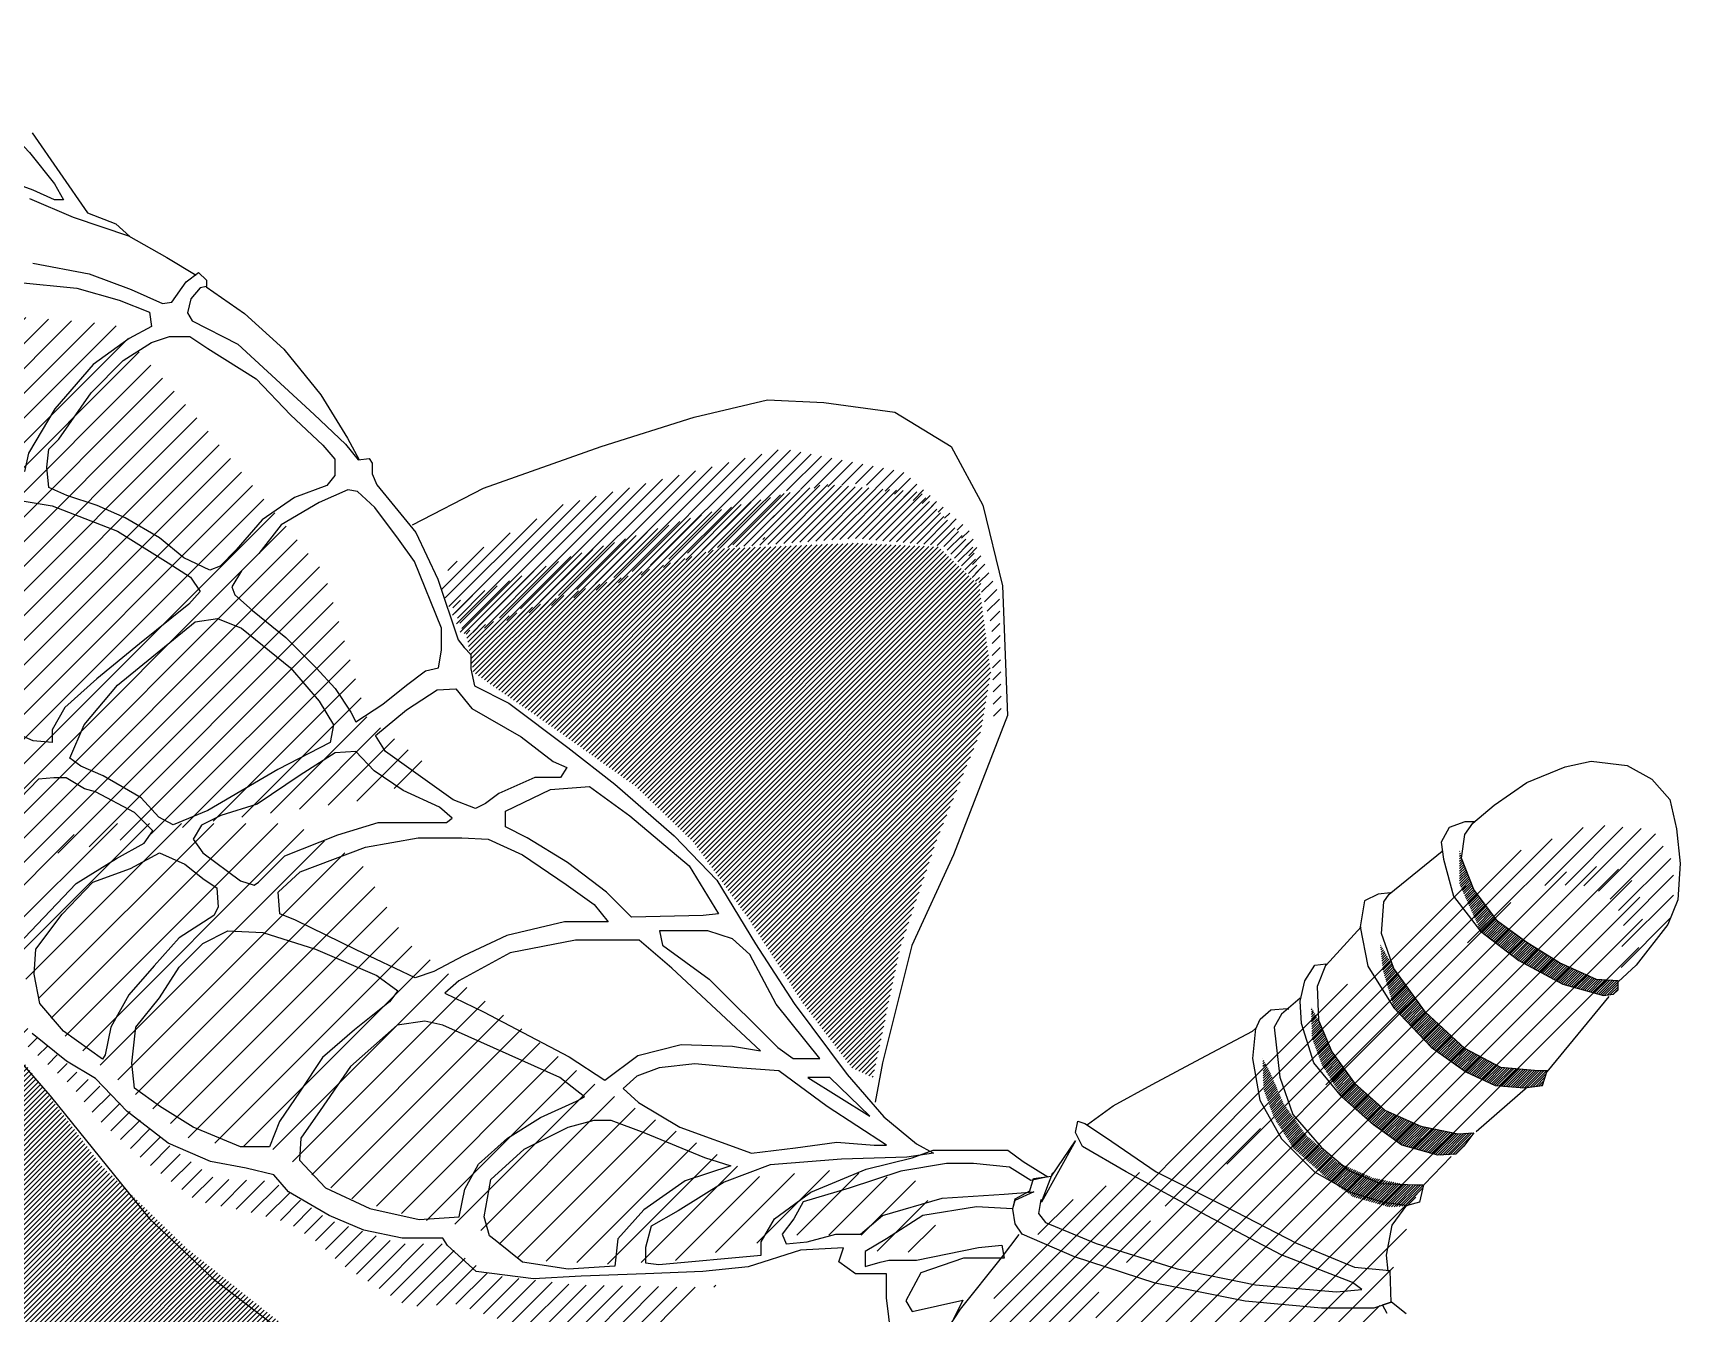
# Model space of a CAD drawing. Header units: inches. Extents: x -18 to 87, y 6 to 85.
# Drawn here: x 47.87 to 77.83, y 40.98 to 64.26 of the extents above; entities that cross this region are included whole.
import ezdxf

# ---------------------------------------------------------------- set-up
doc = ezdxf.new("R2010")
doc.units = ezdxf.units.IN
doc.header["$MEASUREMENT"] = 0
pattern_1 = [(45, (-89.88051, -12.917985), (-0.04490128, 0.04490128), [])]
pattern_2 = [(45, (-13.605135, -34.95223), (-0.02245064, 0.02245064), [])]

msp = doc.modelspace()

# ---------------------------------------------------------------- hatches: boundary and pattern name
h = msp.add_hatch()
h.set_pattern_fill('ANSI31', color=256, scale=2.54, style=0)
h.set_pattern_definition([(45, (-81.251, -27.69928), (-0.2245064, 0.2245064), [])])
h.paths.add_polyline_path([(53.17, 54.435), (50.727, 57.411), (49.357, 58.958), (47.034, 59.137), (43.401, 58.78), (41.078, 58.72), (40.125, 59.97), (41.793, 60.744), (44.771, 60.863), (46.439, 61.16), (44.771, 62.41), (42.269, 63.779), (40.542, 64.255), (39.053, 64.196), (39.887, 62.767), (39.946, 60.803), (39.231, 59.494), (40.065, 56.935), (39.291, 53.245), (39.827, 50.448), (42.686, 49.02), (46.558, 48.544), (47.928, 49.258), (51.085, 49.912), (54.063, 50.329), (55.135, 50.865), (53.944, 51.817)])
h = msp.add_hatch()
h.set_pattern_fill('ANSI31', color=256, scale=1.27, style=0)
h.set_pattern_definition([(45, (-24.4012, -38.58288), (-0.1122532, 0.1122532), [])])
h.paths.add_polyline_path([(61.165, 55.048), (61.551, 55.925), (62.921, 56.066), (64.22, 55.645), (64.711, 55.189), (65.027, 54.417), (65.308, 53.47), (65.343, 51.751), (65.483, 51.891), (65.448, 54.031), (64.887, 55.224), (63.693, 56.276), (61.516, 56.697), (57.514, 55.68), (55.477, 54.592), (55.267, 54.206), (55.653, 53.33), (56.917, 53.856), (59.796, 54.803)])
h = msp.add_hatch()
h.set_pattern_fill('ANSI31', color=256, scale=0.762, style=0)
h.set_pattern_definition([(45, (-89.88051, -12.917985), (-0.06735192, 0.06735192), [])])
h.paths.add_polyline_path([(64.009, 55.908), (62.253, 56.048), (60.112, 55.522), (57.689, 54.75), (55.477, 53.873), (55.723, 53.312), (60.393, 54.891), (62.815, 55.066), (64.43, 54.926), (65.132, 54.154), (64.957, 54.926)])
h = msp.add_hatch()
h.set_pattern_fill('ANSI31', color=256, scale=0.508, style=0)
h.set_pattern_definition(pattern_1)
h.paths.add_polyline_path([(65.115, 51.576), (65.29, 52.628), (65.08, 54.206), (64.342, 54.908), (62.833, 54.978), (60.305, 54.873), (57.637, 54.066), (56.022, 53.47), (55.741, 53.365), (55.881, 52.628), (57.25, 51.681), (58.83, 50.558), (59.884, 49.541), (60.867, 48.173), (61.885, 46.594), (62.763, 45.437), (63.149, 45.261), (63.64, 47.612), (64.307, 49.576)])
h = msp.add_hatch()
h.set_pattern_fill('ANSI31', color=256, scale=3.302, style=0)
h.set_pattern_definition([(45, (-97.589, -50.4149), (-0.2918583, 0.2918583), [])])
h.paths.add_polyline_path([(58.203, 45.055), (54.681, 47.714), (53.821, 49.187), (52.838, 49.76), (52.347, 49.883), (49.071, 49.883), (46.614, 48.778), (48.375, 46.078), (50.75, 44.114), (52.265, 43.95), (53.535, 43.091), (55.091, 42.641), (55.91, 42.559), (56.729, 41.945), (58.448, 41.863), (59.677, 41.945), (61.683, 42.395), (62.994, 42.395), (63.158, 42.109), (64.181, 42.068), (64.304, 42.682), (63.977, 43.377), (62.461, 43.582), (61.028, 43.459)])
h = msp.add_hatch()
h.set_pattern_fill('ANSI31', color=256, scale=2.032, style=0)
h.set_pattern_definition([(45, (-39.1276, -36.64692), (-0.17960512, 0.17960512), [])])
h.paths.add_polyline_path([(67.444, 41.711), (68.346, 42.848), (69.383, 43.526), (72.215, 45.793), (73.232, 47.154), (74.502, 48.115), (75.192, 48.75), (76.009, 48.768), (76.481, 48.605), (76.808, 48.169), (76.754, 47.39), (76.754, 47.045), (77.709, 48.23), (77.709, 49.163), (77.336, 49.77), (76.215, 49.863), (74.674, 49.303), (72.853, 47.95), (71.032, 46.271), (69.911, 45.291), (68.183, 43.611), (66.455, 42.911), (65.661, 41.605), (64.027, 39.739), (62.112, 36.846), (62.252, 35.819), (62.813, 35.726), (62.939, 35.647), (64.322, 35.701), (65.31, 36.078), (65.114, 37.345)])
h = msp.add_hatch()
h.set_pattern_fill('ANSI31', color=256, scale=2.54, style=0)
h.set_pattern_definition([(45, (-89.8805, -12.918), (-0.2245064, 0.2245064), [])])
h.paths.add_polyline_path([(72.813, 42.368), (73.094, 43.301), (73.887, 44.141), (75.242, 45.354), (76.503, 46.754), (77.063, 47.5), (77.156, 48.247), (77.063, 48.713), (76.783, 49.04), (76.036, 49.133), (75.055, 48.666), (73.794, 47.733), (72.487, 46.194), (71.226, 45.26), (69.825, 44.001), (68.751, 43.208), (67.864, 42.088), (66.649, 39.895), (65.435, 37.609), (65.669, 36.396), (68.657, 37.795), (70.619, 39.008), (72.113, 40.222), (72.346, 41.061)])
h = msp.add_hatch()
h.set_pattern_fill('ANSI31', color=256, scale=0.254, style=0)
h.set_pattern_definition(pattern_2)
h.paths.add_polyline_path([(74.508, 48.106), (74.077, 48.679), (73.852, 49.253), (73.819, 49.41), (73.819, 48.775), (74.2, 47.922), (74.897, 47.389), (75.696, 46.959), (76.434, 46.755), (76.619, 46.775), (76.701, 46.857), (76.701, 47.021), (76.311, 47.041), (75.635, 47.348), (75.041, 47.717)])
h = msp.add_hatch()
h.set_pattern_fill('ANSI31', color=256, scale=1.905, style=0)
h.set_pattern_definition([(45, (-75.59323, -6.16376), (-0.1683798, 0.1683798), [])])
h.paths.add_polyline_path([(55.354, 42.235), (54.564, 42.235), (53.249, 42.673), (52.24, 43.374), (51.187, 43.418), (50.442, 43.944), (49.126, 45.083), (48.732, 45.302), (47.504, 46.397), (47.46, 47.318), (46.583, 47.8), (44.784, 48.062), (45.705, 47.624), (46.495, 47.493), (47.197, 46.66), (47.679, 45.915), (48.6, 45.083), (49.038, 44.513), (49.872, 43.768), (50.837, 43.023), (51.845, 42.804), (52.503, 42.629), (53.029, 42.278), (53.512, 41.84), (54.696, 41.095), (55.573, 41.139), (56.933, 40.657), (57.678, 40.701), (57.327, 39.562), (57.941, 40.482), (58.643, 40.833), (58.204, 39.869), (58.073, 38.642), (58.424, 39.606), (59.476, 40.92), (60.309, 41.49), (59.871, 41.446), (57.766, 41.49), (56.187, 41.665)])
h = msp.add_hatch()
h.set_pattern_fill('ANSI31', color=256, scale=0.254, style=0)
h.set_pattern_definition(pattern_2)
h.paths.add_polyline_path([(73.196, 46.447), (72.622, 47.246), (72.471, 47.519), (72.374, 47.686), (72.424, 47.211), (72.622, 46.529), (73.298, 45.813), (73.934, 45.362), (74.467, 45.116), (75, 45.075), (75.328, 45.116), (75.41, 45.383), (75.246, 45.383), (74.569, 45.444), (73.913, 45.792)])
h = msp.add_hatch()
h.set_pattern_fill('ANSI31', color=256, scale=0.508, style=0)
h.set_pattern_definition(pattern_1)
h.paths.add_polyline_path([(51.789, 39.393), (52.727, 40.518), (50.662, 42.159), (49.113, 43.66), (47.846, 45.348), (47.095, 46.333), (46.592, 46.591), (46.253, 46.275), (45.779, 45.35), (45.44, 44.177), (45.26, 43.083), (43.645, 41.037), (41.598, 39.35), (40.448, 38.65), (39.308, 38.124), (37.25, 38.039), (35.364, 38.267), (36.507, 37.667), (37.02, 37.423), (36.722, 37.61), (37.191, 37.329), (34.563, 37.329), (36.91, 37.001), (38.13, 36.954), (39.397, 36.344), (40.618, 35.406), (40.852, 33.859), (40.711, 32.546), (41.04, 31.514), (40.852, 30.341), (39.726, 28.513), (38.224, 28.231), (39.256, 27.387), (40.336, 28.653), (41.838, 31.092), (42.918, 32.405), (44.42, 33.39), (47.564, 35.547), (49.911, 37.282)])
h = msp.add_hatch()
h.set_pattern_fill('ANSI31', color=256, scale=0.254, style=0)
h.set_pattern_definition(pattern_2)
h.paths.add_polyline_path([(71.905, 45.157), (71.495, 45.731), (71.249, 46.304), (71.12, 46.542), (71.132, 45.986), (71.313, 45.491), (71.679, 44.912), (72.253, 44.4), (72.766, 44.031), (73.421, 43.847), (73.749, 43.867), (73.893, 44.011), (74.077, 44.256), (73.79, 44.236), (73.114, 44.379), (72.458, 44.666)])
h = msp.add_hatch()
h.set_pattern_fill('ANSI31', color=256, scale=0.254, style=0)
h.set_pattern_definition([(45, (-14.486007, -35.8932), (-0.02245064, 0.02245064), [])])
h.paths.add_polyline_path([(71.024, 44.216), (70.614, 44.79), (70.368, 45.363), (70.239, 45.601), (70.251, 45.045), (70.433, 44.55), (70.798, 43.971), (71.372, 43.459), (71.885, 43.09), (72.541, 42.906), (72.869, 42.926), (73.012, 43.07), (73.196, 43.315), (72.909, 43.295), (72.233, 43.438), (71.577, 43.725)])

# ---------------------------------------------------------------- linework, layer by layer
msp.add_line((73.176, 43.314), (73.667, 43.826))
for points in [[(47.299, 61.577), (47.315, 62.132), (47.184, 62.687), (47.233, 62.687), (47.805, 62.083), (48.263, 61.512), (48.426, 61.218), (48.263, 61.218), (47.871, 61.397), (47.511, 61.528)], [(43.539, 57.748), (44.418, 58.737), (45.481, 59.616), (46.067, 60.128), (46.361, 60.128), (46.874, 59.835), (47.57, 59.725), (48.67, 59.616), (49.439, 59.396), (49.989, 59.176), (50.026, 58.92), (49.622, 58.7), (48.963, 58.224), (48.266, 57.418), (47.79, 56.613), (47.717, 56.283), (47.387, 56.32), (46.654, 56.503), (45.957, 56.649), (45.224, 56.759), (44.345, 57.126), (43.648, 57.565)], [(48.34, 56.869), (48.926, 57.711), (49.512, 58.297), (50.026, 58.627), (50.355, 58.737), (50.722, 58.737), (51.052, 58.517), (51.931, 57.968), (52.554, 57.309), (53.141, 56.759), (53.361, 56.503), (53.361, 56.21), (53.214, 56.027), (52.628, 55.807), (52.041, 55.404), (51.565, 54.855), (51.272, 54.562), (51.088, 54.489), (50.612, 54.709), (50.172, 55.075), (49.549, 55.441), (49.036, 55.661), (48.486, 55.844), (48.156, 55.99), (48.12, 56.357), (48.156, 56.686)], [(45.735, 52.135), (45.562, 52.453), (45.706, 53.29), (46.226, 54.185), (47.007, 55.196), (47.267, 55.6), (47.671, 55.745), (48.22, 55.658), (49.405, 55.196), (50.33, 54.618), (50.735, 54.358), (50.908, 54.099), (50.706, 53.868), (49.81, 53.146), (49.03, 52.51), (48.452, 51.991), (48.22, 51.586), (48.22, 51.355), (47.874, 51.384), (47.353, 51.615), (46.544, 51.846), (45.764, 51.991)], [(54.521, 55.051), (54.087, 55.629), (53.77, 55.918), (53.596, 55.947), (53.076, 55.716), (52.382, 55.311), (51.978, 54.792), (51.66, 54.474), (51.486, 54.185), (51.544, 54.041), (51.862, 53.752), (52.469, 53.261), (53.018, 52.712), (53.365, 52.337), (53.654, 51.904), (53.741, 51.731), (54.232, 52.048), (54.665, 52.395), (55.012, 52.655), (55.244, 52.712), (55.301, 53.03), (55.301, 53.434), (54.81, 54.647)], [(48.538, 51.067), (48.799, 51.673), (49.405, 52.395), (50.822, 53.55), (51.226, 53.608), (51.66, 53.434), (52.556, 52.712), (53.076, 52.106), (53.336, 51.673), (53.278, 51.355), (52.324, 50.864), (51.053, 50.114), (50.417, 49.854), (50.157, 49.998), (49.839, 50.345), (49.145, 50.749), (48.741, 50.922)], [(54.101, 51.479), (54.662, 51.949), (55.223, 52.308), (55.56, 52.33), (55.851, 51.972), (56.748, 51.456), (57.332, 51.008), (57.579, 50.896), (57.466, 50.717), (56.995, 50.717), (56.345, 50.425), (56.098, 50.246), (55.918, 50.156), (55.515, 50.313), (54.281, 51.187)], [(51.972, 48.812), (52.453, 49.293), (53.415, 49.673), (54.15, 49.9), (54.834, 49.9), (55.391, 49.9), (55.492, 49.976), (55.264, 50.179), (54.606, 50.482), (54.074, 50.837), (53.745, 51.191), (53.365, 51.166), (52.731, 50.761), (51.946, 50.229), (51.288, 50.027), (50.933, 49.85), (50.781, 49.597), (50.958, 49.344), (51.642, 48.837), (51.896, 48.762)], [(48.805, 50.508), (48.476, 50.71), (48.248, 50.71), (47.97, 50.685), (47.134, 49.824), (46.653, 49.268), (46.45, 48.508), (46.501, 48.129), (46.906, 47.876), (47.387, 47.749), (47.716, 47.8), (48.654, 48.787), (49.388, 49.242), (49.895, 49.521), (50.047, 49.749), (49.717, 50.078), (49.008, 50.457)], [(56.463, 49.82), (56.463, 50.103), (57.284, 50.498), (57.991, 50.555), (58.727, 50.018), (59.802, 49.113), (60.34, 48.237), (60.057, 48.208), (58.755, 48.18), (58.303, 48.632), (57.595, 49.17), (56.859, 49.622)], [(52.36, 48.237), (52.332, 48.632), (52.728, 49), (53.916, 49.452), (54.878, 49.622), (55.671, 49.622), (56.152, 49.594), (56.774, 49.311), (57.567, 48.774), (58.076, 48.406), (58.331, 48.095), (57.539, 48.095), (56.491, 47.841), (55.699, 47.473), (55.161, 47.19), (54.822, 47.077), (53.747, 47.586), (52.643, 48.124)], [(49.135, 45.598), (48.426, 46.104), (47.995, 46.61), (47.894, 47.142), (47.919, 47.597), (48.4, 48.23), (48.957, 48.812), (49.641, 49.065), (50.173, 49.344), (50.629, 49.141), (50.984, 48.863), (51.212, 48.711), (51.237, 48.357), (51.161, 48.205), (50.528, 47.8), (50.072, 47.294), (49.616, 46.762), (49.287, 46.18), (49.185, 45.674)], [(52.174, 44.004), (51.642, 44.004), (50.781, 44.358), (50.173, 44.738), (49.717, 45.067), (49.667, 45.522), (49.743, 46.18), (50.173, 46.712), (50.528, 47.268), (50.958, 47.699), (51.414, 47.926), (52.048, 47.901), (53.01, 47.597), (54.125, 47.117), (54.505, 46.838), (54.353, 46.636), (53.719, 46.13), (53.137, 45.623), (52.731, 45.016), (52.352, 44.459)], [(55.36, 46.795), (56.067, 46.455), (57.623, 45.635), (58.274, 45.211), (58.869, 45.664), (59.661, 45.862), (60.595, 45.833), (61.104, 45.749), (59.491, 47.247), (58.897, 47.756), (57.737, 47.756), (56.548, 47.53), (55.614, 47.021)], [(61.698, 45.607), (62.179, 45.607), (61.387, 46.597), (60.906, 47.501), (60.595, 47.784), (60.142, 47.926), (59.434, 47.926), (59.265, 47.926), (59.321, 47.671), (60.17, 47.049), (61.415, 45.805)], [(70.921, 46.652), (71.003, 47.021), (71.187, 47.307), (71.392, 47.328), (71.228, 46.918), (71.249, 46.304), (71.495, 45.731), (71.905, 45.157), (72.458, 44.666), (73.114, 44.379), (73.79, 44.236), (74.077, 44.256), (73.893, 44.011), (73.749, 43.867), (73.421, 43.847), (72.766, 44.031), (72.253, 44.4), (71.679, 44.912), (71.167, 45.526), (70.941, 46.243)], [(57.904, 44.91), (57.452, 45.26), (55.322, 46.212), (54.996, 46.287), (54.495, 46.212), (53.643, 45.461), (53.091, 44.659), (52.741, 44.158), (52.715, 43.758), (53.192, 43.257), (53.994, 42.881), (54.896, 42.681), (55.623, 42.731), (55.723, 43.232), (55.974, 43.683), (56.5, 44.158), (57.102, 44.534), (57.753, 44.834)], [(63.392, 44.033), (62.315, 44.734), (61.437, 45.385), (60.686, 45.435), (59.909, 45.511), (59.257, 45.435), (58.856, 45.285), (58.605, 45.06), (58.881, 44.809), (59.633, 44.359), (60.936, 43.883), (61.738, 43.983), (62.49, 44.083), (63.167, 44.033)], [(63.092, 44.559), (62.365, 45.26), (61.964, 45.26)], [(56.174, 42.38), (56.074, 42.731), (56.199, 43.407), (56.801, 43.958), (57.603, 44.359), (58.079, 44.484), (58.38, 44.484), (58.981, 44.259), (60.084, 43.808), (60.56, 43.658), (59.733, 43.382), (58.981, 42.856), (58.505, 42.33), (58.455, 41.83), (57.603, 41.779), (56.776, 41.905), (56.274, 42.305)]]:
    msp.add_lwpolyline(points, close=True)
for points in [[(47.857, 62.439), (48.862, 60.982), (49.374, 60.783), (49.63, 60.556), (48.606, 60.897), (47.81, 61.238)], [(49.61, 60.565), (50.304, 60.172), (50.837, 59.848)], [(47.866, 60.072), (48.89, 59.873), (49.658, 59.589), (50.227, 59.333), (50.398, 59.362), (50.654, 59.731), (50.882, 59.902), (51.024, 59.76), (51.024, 59.646), (50.91, 59.618), (50.739, 59.419), (50.683, 59.163), (50.768, 59.021), (51.593, 58.594), (52.987, 57.316), (53.556, 56.776), (53.783, 56.491), (53.982, 56.52), (54.039, 56.434), (54.039, 56.236), (54.124, 56.037), (54.831, 55.17), (55.236, 54.326), (55.605, 53.218), (55.711, 53.078), (55.834, 52.954), (55.834, 52.691), (55.899, 52.383), (56.526, 52.07), (57.601, 51.264), (58.452, 50.593), (59.534, 49.659), (60.307, 48.851), (61.009, 47.693), (61.712, 46.605), (62.679, 45.315), (63.343, 44.547), (63.937, 44.058), (64.251, 43.884), (63.762, 43.814), (62.574, 43.779), (61.281, 43.674), (60.442, 43.36), (59.603, 42.836), (59.114, 42.557), (59.009, 42.173), (59.009, 41.894), (59.254, 41.859), (61.115, 42.032), (61.115, 42.275), (61.358, 42.692), (62.019, 43.178), (63.027, 43.595), (63.861, 43.803), (64.244, 43.942), (65.009, 43.942), (65.6, 43.942), (65.878, 43.734), (66.33, 43.456), (66.017, 43.386), (65.634, 43.629), (64.974, 43.699), (64.487, 43.699), (63.653, 43.56), (62.714, 43.247), (61.88, 43.004), (61.706, 42.692), (61.497, 42.414), (61.567, 42.24), (61.949, 42.275), (62.471, 42.414), (62.923, 42.414), (63.32, 42.755), (64.407, 43.066), (65.534, 43.143), (66.077, 43.182), (65.728, 43.027), (65.689, 42.872), (65.029, 42.91), (64.058, 42.755), (63.397, 42.328), (63.009, 42.096), (63.009, 41.824), (63.281, 41.901), (63.436, 41.94), (63.941, 41.94), (65.067, 42.173), (65.495, 42.212), (65.534, 41.979), (64.796, 41.979), (64.019, 41.707), (63.747, 41.203), (63.863, 41.009), (64.783, 41.213), (64.61, 40.866)], [(51.022, 59.64), (51.717, 59.154), (52.435, 58.506), (53.106, 57.673), (53.592, 56.887), (53.801, 56.493)], [(54.774, 55.313), (56.065, 55.98), (58.203, 56.736), (59.894, 57.27), (61.23, 57.582), (62.254, 57.537), (63.545, 57.359), (64.569, 56.736), (65.148, 55.669), (65.504, 54.201), (65.593, 51.843), (64.614, 49.308), (63.857, 47.662), (63.323, 45.527), (63.189, 44.815)], [(74.098, 49.908), (73.913, 49.908), (73.626, 49.806), (73.483, 49.54), (73.524, 49.232), (73.708, 48.557), (74.2, 47.922), (74.897, 47.389), (75.696, 46.959), (76.434, 46.755), (76.619, 46.775), (76.701, 46.857), (76.701, 47.021), (76.311, 47.041), (75.635, 47.348), (75.041, 47.717), (74.508, 48.106), (74.077, 48.679), (73.852, 49.253), (73.913, 49.683), (74.057, 49.888), (74.446, 50.215), (75.041, 50.625), (75.737, 50.912), (76.209, 51.014), (76.865, 50.932), (77.316, 50.686), (77.644, 50.318), (77.766, 49.785), (77.828, 49.15), (77.787, 48.495), (77.603, 48.045), (77.029, 47.307), (76.701, 47)], [(72.561, 48.618), (72.335, 48.598), (72.089, 48.475), (72.007, 48.004), (72.151, 47.287), (72.622, 46.529), (73.298, 45.813), (73.934, 45.362), (74.467, 45.116), (75, 45.075), (75.328, 45.116), (75.41, 45.383), (75.246, 45.383), (74.569, 45.444), (73.913, 45.792), (73.196, 46.447), (72.622, 47.246), (72.397, 47.881), (72.438, 48.454), (72.54, 48.598), (73.503, 49.376)], [(44.28, 48.113), (45.593, 47.361), (46.976, 46.311), (48.184, 44.93), (49.987, 42.691), (51.142, 41.607), (52.262, 40.75), (53.399, 39.984), (54.869, 39.108), (56.685, 38.272), (57.298, 37.88), (57.765, 37.071), (58.255, 35.624), (58.673, 34.177), (58.943, 33.417)], [(71.392, 47.307), (72.028, 48.004)], [(70.113, 46.145), (70.19, 46.325), (70.383, 46.492), (70.68, 46.518), (70.705, 46.505)], [(70.916, 46.702), (70.577, 46.415), (70.446, 46.18), (70.55, 45.267), (70.786, 44.588), (71.308, 43.987), (71.805, 43.57), (72.379, 43.335), (73.033, 43.309), (73.163, 43.309), (73.088, 42.992), (72.844, 42.927)], [(75.41, 45.362), (76.537, 46.734)], [(67.049, 44.405), (67.52, 44.744), (68.225, 45.136), (69.113, 45.606), (70.054, 46.102), (70.106, 46.154), (70.054, 45.606), (70.185, 44.849), (70.577, 44.144), (71.177, 43.544), (71.831, 43.178), (72.432, 42.995), (72.85, 42.943), (72.588, 42.578), (72.484, 42.03), (72.51, 41.742)], [(63.481, 40.563), (63.395, 41.256), (63.395, 41.69), (62.831, 41.69), (62.527, 41.907), (62.614, 42.167), (61.833, 42.123), (60.878, 41.82), (60.054, 41.733), (59.012, 41.69), (57.841, 41.647), (56.973, 41.603), (55.931, 41.733), (55.411, 42.21), (55.324, 42.34), (54.586, 42.34), (53.885, 42.486), (53.26, 42.75), (52.516, 43.182), (52.251, 43.494), (51.747, 43.614), (51.098, 43.734), (50.329, 44.07), (49.584, 44.646), (49.008, 45.246), (48.479, 45.558), (47.855, 46.062)], [(74.118, 44.277), (75.061, 45.096)], [(66.201, 43.043), (66.159, 42.791), (66.285, 42.623), (67.209, 42.245), (68.68, 41.784), (70.108, 41.49), (71.579, 41.364), (72.041, 41.406), (71.873, 41.532), (70.57, 42.036), (69.226, 42.749), (67.755, 43.547), (66.957, 44.009), (66.831, 44.26), (66.873, 44.47), (66.999, 44.428), (67.377, 44.176), (68.302, 43.547), (69.562, 42.917), (70.851, 42.249), (71.907, 41.814), (72.549, 41.752), (72.57, 41.172), (72.26, 41.069), (71.307, 41.069), (69.919, 41.193), (68.283, 41.524), (66.812, 42), (65.859, 42.414), (65.735, 42.6), (65.694, 42.869), (65.735, 43.056), (66.004, 43.2), (66.066, 43.428), (66.398, 43.47), (66.833, 44.111), (66.211, 42.994), (66.418, 43.532)], [(65.8, 42.409), (65.48, 41.982), (64.733, 41.049), (63.612, 39.343)], [(72.498, 40.969), (72.417, 41.129), (72.578, 41.182), (72.844, 40.969)]]:
    msp.add_lwpolyline(points)

doc.saveas('drawing.dxf')
